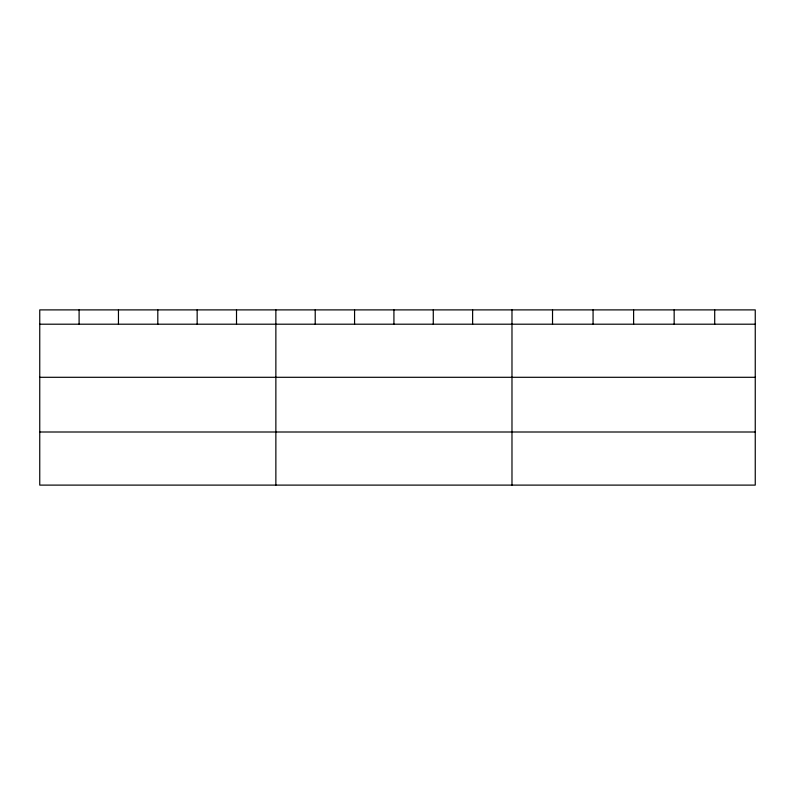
<?xml version="1.0" encoding="UTF-8"?>
<svg xmlns="http://www.w3.org/2000/svg" width="795" height="795" viewBox="0 0 795 795"><rect width="100%" height="100%" fill="white"/><g stroke="black" fill="none" stroke-linecap="round" stroke-linejoin="round"><path stroke-width="1.19" d="M755.25 377.297L755.25 309.891L39.75 309.891L39.75 485.109L755.25 485.109L755.25 377.297L39.75 377.297M39.75 324.201L755.25 324.201M39.75 432.003L755.25 432.003M714.705 309.891L714.705 324.201M674.16 309.891L674.16 324.201M633.615 309.891L633.615 324.201M593.07 309.891L593.07 324.201M552.525 309.891L552.525 324.201M511.98 309.891L511.98 485.109M472.628 309.891L472.628 324.201M433.275 309.891L433.275 324.201M393.923 309.891L393.923 324.201M354.57 309.891L354.57 324.201M315.217 309.891L315.217 324.201M275.865 309.891L275.865 485.109M236.513 309.891L236.513 324.201M197.16 309.891L197.16 324.201M157.808 309.891L157.808 324.201M118.455 309.891L118.455 324.201M79.102 309.891L79.102 324.201"/></g></svg>
